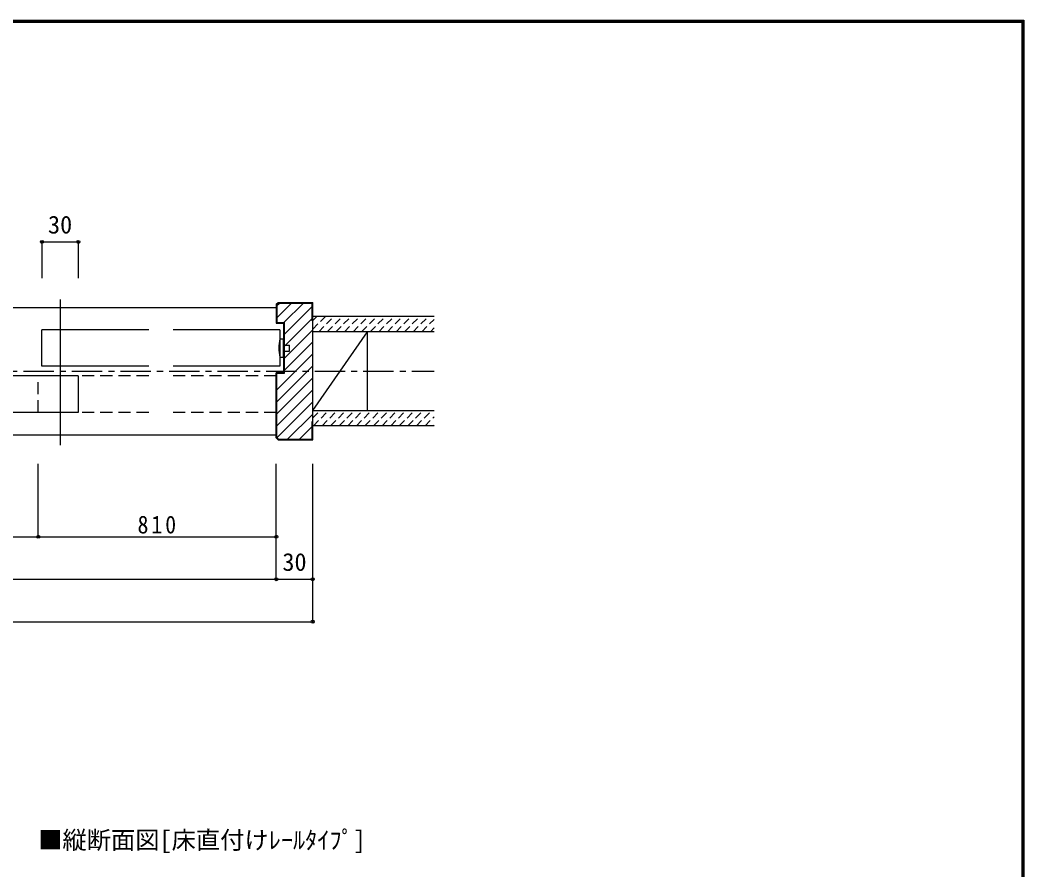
# Model space of a CAD drawing. Units: millimetres at full size, sheet at 1:5; details may follow other scales. Extents: x -973 to 977, y -718 to 696.
# Drawn here: x 150 to 977, y -5 to 696 of the extents above; entities that cross this region are included whole.
import ezdxf
from ezdxf.enums import TextEntityAlignment as Align

# ---------------------------------------------------------------- set-up
doc = ezdxf.new("R2010")
doc.units = ezdxf.units.MM
doc.header["$LTSCALE"] = 5
doc.header["$PDMODE"] = 32
doc.header["$PDSIZE"] = 2.5
for name, pattern in [('CHAIN1', [8, 5, -1, 1, -1]), ('DASHED1', [1.8, 1.2, -0.6]), ('DASHED2', [3, 2, -1])]:
    doc.linetypes.add(name, pattern=pattern)
for name, color, linetype in [('0-1_通り芯', 4, 'CHAIN1'), ('0-2_柱', 3, 'Continuous'), ('0-3_仕上げ', 2, 'Continuous'), ('0-4_枠', 3, 'Continuous'), ('0-6_扉', 6, 'Continuous'), ('0-7_金物', 7, 'Continuous'), ('0-A_文字', 3, 'Continuous'), ('0-B_寸法', 7, 'Continuous'), ('0-C_ハッチ', 4, 'DASHED1'), ('F-1_枠', 6, 'Continuous')]:
    doc.layers.add(name, color=color, linetype=linetype)
doc.styles.add('ＭＳ ゴシック', font='')
doc.styles.get('ＭＳ ゴシック').set_extended_font_data('MS Gothic')

msp = doc.modelspace()

# ---------------------------------------------------------------- linework, layer by layer
at = {"layer": '0-1_通り芯'}
msp.add_line((-487.506, 406.5), (490.812, 406.5), dxfattribs=at)
at = {"layer": '0-2_柱', "color": 7}
msp.add_line((390.812, 374), (435.812, 439), dxfattribs=at)
at = {"layer": '0-2_柱'}
for p, q in [((390.812, 374), (390.812, 439)), ((435.812, 374), (435.812, 439))]:
    msp.add_line(p, q, dxfattribs=at)
at = {"layer": '0-3_仕上げ'}
for p, q in [((490.812, 451.5), (390.812, 451.5)), ((490.812, 439), (390.812, 439)), ((390.812, 374), (490.812, 374)), ((490.812, 361.5), (390.812, 361.5))]:
    msp.add_line(p, q, dxfattribs=at)
at = {"layer": '0-4_枠', "color": 4}
for p, q in [((109.693, 459), (360.812, 459)), ((109.693, 354), (360.812, 354))]:
    msp.add_line(p, q, dxfattribs=at)
at = {"layer": '0-4_枠'}
for p, q in [((360.812, 461.586), (362.226, 463)), ((361.312, 461.379), (362.433, 462.5)), ((361.312, 461.379), (361.312, 446.5)), ((362.226, 463), (390.812, 463)), ((362.433, 462.5), (390.312, 462.5)), ((390.312, 448), (390.312, 462.5)), ((390.812, 350), (390.812, 463)), ((390.312, 448), (390.812, 448)), ((361.312, 446.5), (367.312, 446.5)), ((366.812, 446), (366.812, 405)), ((367.312, 446.5), (367.312, 404.5)), ((360.812, 351.414), (360.812, 405)), ((366.812, 405), (360.812, 405)), ((361.312, 351.914), (361.312, 404.5)), ((367.312, 404.5), (361.312, 404.5)), ((362.226, 350), (360.812, 351.414)), ((361.312, 351.914), (362.726, 350.5)), ((362.226, 350), (390.812, 350)), ((362.726, 350.5), (390.312, 350.5))]:
    msp.add_line(p, q, dxfattribs=at)
for points in [[(360.812, 461.586), (360.812, 446), (366.812, 446)], [(390.312, 350.5), (390.312, 365), (390.812, 365)]]:
    msp.add_lwpolyline(points, dxfattribs=at)
at = {"layer": '0-6_扉', "color": 3}
msp.add_line((182.732, 465.5), (182.732, 345.5), dxfattribs=at)
at = {"layer": '0-6_扉'}
for p, q in [((167.732, 410.5), (167.732, 440.5)), ((255.772, 440.5), (167.732, 440.5)), ((363.812, 440.5), (275.772, 440.5)), ((363.812, 440.5), (363.812, 410.5)), ((255.772, 410.5), (167.732, 410.5)), ((363.812, 410.5), (275.772, 410.5)), ((197.732, 402.5), (109.693, 402.5)), ((197.732, 402.5), (197.732, 372.5)), ((197.732, 372.5), (109.693, 372.5))]:
    msp.add_line(p, q, dxfattribs=at)
at = {"layer": '0-6_扉', "color": 2, "linetype": 'DASHED2'}
for p, q in [((164.732, 372.5), (164.732, 402.5)), ((255.772, 402.5), (164.732, 402.5)), ((360.812, 402.5), (275.772, 402.5)), ((360.812, 402.5), (360.812, 372.5)), ((255.772, 372.5), (164.732, 372.5)), ((360.812, 372.5), (275.772, 372.5))]:
    msp.add_line(p, q, dxfattribs=at)
at = {"layer": '0-7_金物'}
for p, q in [((363.812, 433), (366.812, 433)), ((366.812, 418), (366.812, 433)), ((366.812, 428), (371.812, 428)), ((366.812, 423), (371.812, 423)), ((371.812, 423), (371.812, 428)), ((363.812, 418), (366.812, 418))]:
    msp.add_line(p, q, dxfattribs=at)
msp.add_arc((394.263, 425.5), 31.361, 166.16368, 193.83629, dxfattribs=at)
at = {"layer": '0-B_寸法', "color": 4}
for p, q in [((167.732, 513), (167.732, 483)), ((167.732, 513), (197.732, 513)), ((197.732, 513), (197.732, 483)), ((164.732, 270), (164.732, 330)), ((360.812, 235), (360.812, 330)), ((390.812, 200), (390.812, 330)), ((-161.426, 270), (164.732, 270)), ((164.732, 270), (360.812, 270)), ((-387.506, 235), (390.812, 235)), ((-387.506, 200), (390.812, 200))]:
    msp.add_line(p, q, dxfattribs=at)
at = {"layer": '0-B_寸法'}
for p in [(167.732, 513), (197.732, 513), (164.732, 270), (360.812, 270), (360.812, 235), (390.812, 235), (390.812, 200)]:
    msp.add_point(p, dxfattribs=at)
at = {"layer": '0-C_ハッチ', "linetype": 'Continuous'}
for p, q in [((361.312, 450.558), (373.253, 462.5)), ((361.312, 460.458), (363.354, 462.5)), ((367.153, 446.5), (383.153, 462.5)), ((367.312, 436.76), (390.312, 459.76)), ((367.312, 426.86), (390.312, 449.86)), ((367.312, 416.961), (390.812, 440.461)), ((367.312, 407.061), (390.812, 430.561)), ((361.312, 391.162), (390.812, 420.662)), ((361.312, 381.262), (390.812, 410.762)), ((361.312, 371.363), (390.812, 400.863)), ((361.312, 361.463), (390.812, 390.963)), ((361.341, 351.592), (390.812, 381.064)), ((370.148, 350.5), (390.812, 371.164)), ((380.047, 350.5), (390.312, 360.765)), ((389.947, 350.5), (390.312, 350.865))]:
    msp.add_line(p, q, dxfattribs=at)
at = {"layer": '0-C_ハッチ'}
for p, q in [((390.812, 441.101), (401.211, 451.5)), ((390.812, 448.172), (394.14, 451.5)), ((395.782, 439), (408.282, 451.5)), ((402.853, 439), (415.353, 451.5)), ((409.924, 439), (422.424, 451.5)), ((416.995, 439), (429.495, 451.5)), ((424.066, 439), (436.566, 451.5)), ((431.137, 439), (443.637, 451.5)), ((438.208, 439), (450.708, 451.5)), ((445.28, 439), (457.78, 451.5)), ((452.351, 439), (464.851, 451.5)), ((459.422, 439), (471.922, 451.5)), ((466.493, 439), (478.993, 451.5)), ((473.564, 439), (486.064, 451.5)), ((480.635, 439), (490.812, 449.177)), ((487.706, 439), (490.812, 442.106)), ((390.812, 367.964), (396.848, 374)), ((391.419, 361.5), (403.919, 374)), ((398.49, 361.5), (410.99, 374)), ((405.561, 361.5), (418.061, 374)), ((412.632, 361.5), (425.132, 374)), ((419.703, 361.5), (432.203, 374)), ((426.774, 361.5), (439.274, 374)), ((433.846, 361.5), (446.346, 374)), ((440.917, 361.5), (453.417, 374)), ((447.988, 361.5), (460.488, 374)), ((455.059, 361.5), (467.559, 374)), ((462.13, 361.5), (474.63, 374)), ((469.201, 361.5), (481.701, 374)), ((476.272, 361.5), (488.772, 374)), ((483.343, 361.5), (490.812, 368.969)), ((490.414, 361.5), (490.812, 361.898))]:
    msp.add_line(p, q, dxfattribs=at)
at = {"layer": 'F-1_枠'}
for p, q in [((-973.347, 695.833), (976.653, 695.833)), ((-973.347, 695), (976.653, 695)), ((974.986, 695.833), (974.986, -700.833)), ((975.82, 695.833), (975.82, -700.833)), ((976.653, 695.833), (976.653, -700.833)), ((-973.347, 694.167), (976.653, 694.167))]:
    msp.add_line(p, q, dxfattribs=at)

# ---------------------------------------------------------------- texts
at = {"layer": '0-A_文字', "color": 7, "style": 'ＭＳ ゴシック'}
msp.add_text('■縦断面図[床直付けﾚｰﾙﾀｲﾌﾟ]', height=14.66, dxfattribs=at).set_placement((164.625, 8.319), align=Align.BOTTOM_LEFT)
at = {"layer": '0-B_寸法', "style": 'ＭＳ ゴシック'}
for p in [(172.732, 515.5), (365.812, 237.5)]:
    msp.add_text('30', height=14.66, dxfattribs=at).set_placement(p, align=Align.BOTTOM_LEFT)
at = {"layer": '0-B_寸法', "insert": (246.522, 272.5), "char_height": 14.66, "attachment_point": 7, "style": 'ＭＳ ゴシック'}
msp.add_mtext('\\T1.27;\\W0.9;810', dxfattribs=at)

doc.saveas('drawing.dxf')
